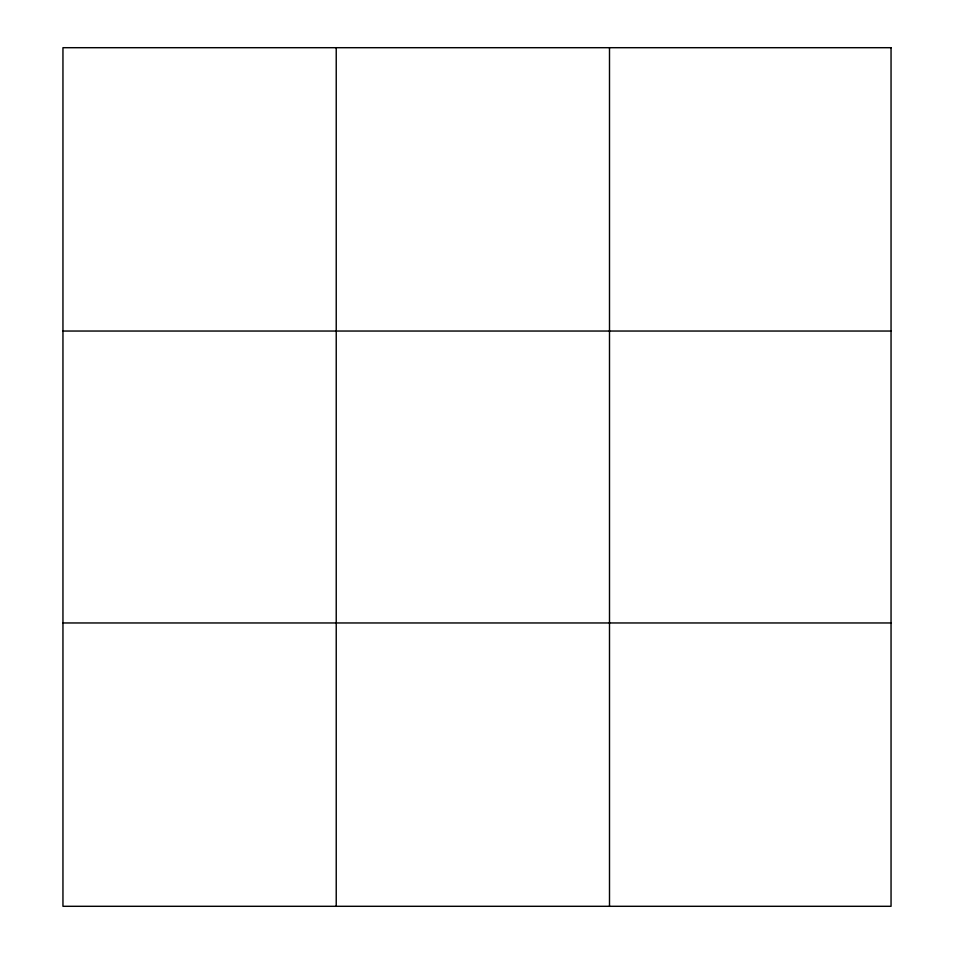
<?xml version="1.0" encoding="UTF-8"?>
<svg xmlns="http://www.w3.org/2000/svg" width="954" height="954" viewBox="0 0 954 954"><rect width="100%" height="100%" fill="white"/><g stroke="black" fill="none" stroke-linecap="round" stroke-linejoin="round"><path stroke-width="1.43" d="M336.225 906.3L336.225 47.7M609.499 906.3L609.499 47.7M62.952 331.038L891.048 331.038M62.952 622.962L891.048 622.962M891.048 47.7L891.048 906.3L62.952 906.3L62.952 47.7L891.048 47.7"/></g></svg>
